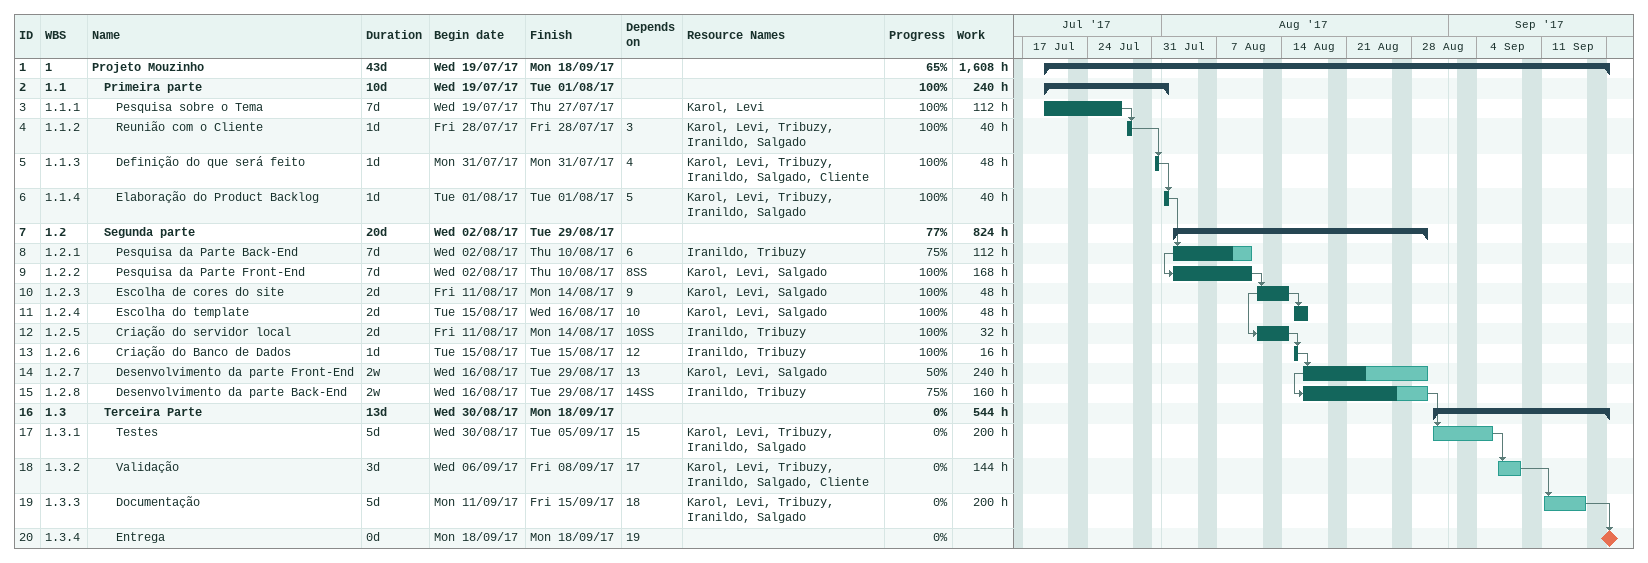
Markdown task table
| ID | WBS | Task | Duration | Start | Finish | Predecessors | Resources | % complete | Work (h) |
|---|---|---|---|---|---|---|---|---|---|
| 1 | 1 | **Projeto Mouzinho** | 43d | 2017-07-19 | 2017-09-18 |  |  | 65 | 1608 |
| 2 | 1.1 | **Primeira parte** | 10d | 2017-07-19 | 2017-08-01 |  |  | 100 | 240 |
| 3 | 1.1.1 | Pesquisa sobre o Tema | 7d | 2017-07-19 | 2017-07-27 |  | Karol, Levi | 100 | 112 |
| 4 | 1.1.2 | Reunião com o Cliente | 1d | 2017-07-28 | 2017-07-28 | 3 | Karol, Levi, Tribuzy, Iranildo, Salgado | 100 | 40 |
| 5 | 1.1.3 | Definição do que será feito | 1d | 2017-07-31 | 2017-07-31 | 4 | Karol, Levi, Tribuzy, Iranildo, Salgado, Cliente | 100 | 48 |
| 6 | 1.1.4 | Elaboração do Product Backlog | 1d | 2017-08-01 | 2017-08-01 | 5 | Karol, Levi, Tribuzy, Iranildo, Salgado | 100 | 40 |
| 7 | 1.2 | **Segunda parte** | 20d | 2017-08-02 | 2017-08-29 |  |  | 77 | 824 |
| 8 | 1.2.1 | Pesquisa da Parte Back-End | 7d | 2017-08-02 | 2017-08-10 | 6 | Iranildo, Tribuzy | 75 | 112 |
| 9 | 1.2.2 | Pesquisa da Parte Front-End | 7d | 2017-08-02 | 2017-08-10 | 8SS | Karol, Levi, Salgado | 100 | 168 |
| 10 | 1.2.3 | Escolha de cores do site | 2d | 2017-08-11 | 2017-08-14 | 9 | Karol, Levi, Salgado | 100 | 48 |
| 11 | 1.2.4 | Escolha do template | 2d | 2017-08-15 | 2017-08-16 | 10 | Karol, Levi, Salgado | 100 | 48 |
| 12 | 1.2.5 | Criação do servidor local | 2d | 2017-08-11 | 2017-08-14 | 10SS | Iranildo, Tribuzy | 100 | 32 |
| 13 | 1.2.6 | Criação do Banco de Dados | 1d | 2017-08-15 | 2017-08-15 | 12 | Iranildo, Tribuzy | 100 | 16 |
| 14 | 1.2.7 | Desenvolvimento da parte Front-End | 2w | 2017-08-16 | 2017-08-29 | 13 | Karol, Levi, Salgado | 50 | 240 |
| 15 | 1.2.8 | Desenvolvimento da parte Back-End | 2w | 2017-08-16 | 2017-08-29 | 14SS | Iranildo, Tribuzy | 75 | 160 |
| 16 | 1.3 | **Terceira Parte** | 13d | 2017-08-30 | 2017-09-18 |  |  | 0 | 544 |
| 17 | 1.3.1 | Testes | 5d | 2017-08-30 | 2017-09-05 | 15 | Karol, Levi, Tribuzy, Iranildo, Salgado | 0 | 200 |
| 18 | 1.3.2 | Validação | 3d | 2017-09-06 | 2017-09-08 | 17 | Karol, Levi, Tribuzy, Iranildo, Salgado, Cliente | 0 | 144 |
| 19 | 1.3.3 | Documentação | 5d | 2017-09-11 | 2017-09-15 | 18 | Karol, Levi, Tribuzy, Iranildo, Salgado | 0 | 200 |
| 20 | 1.3.4 | Entrega | 0d | 2017-09-18 | 2017-09-18 | 19 |  | 0 |  |
